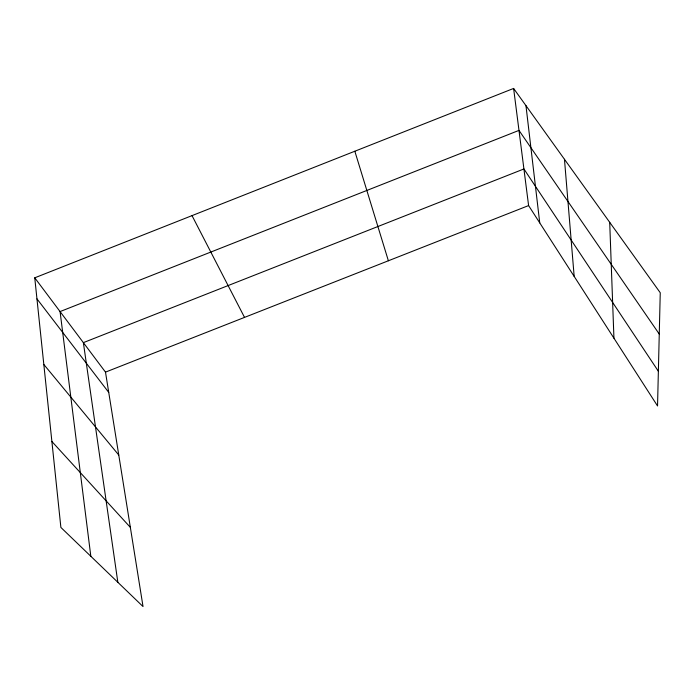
<?xml version="1.0" encoding="UTF-8"?>
<svg xmlns="http://www.w3.org/2000/svg" width="695" height="695" viewBox="0 0 695 695"><rect width="100%" height="100%" fill="white"/><g stroke="black" fill="none" stroke-linecap="round" stroke-linejoin="round"><path stroke-width="1.04" d="M34.75 277.818L105.492 372.129L143.031 606.561L60.882 527.436L34.75 277.818L513.614 88.439L660.25 292.743L657.539 405.95L528.6 205.572L513.614 88.439M105.492 372.129L528.6 205.572M51.882 441.499L130.347 527.357M43.82 364.475L118.767 455.043M36.957 298.867L108.741 392.414M659.26 334.052L518.983 130.391L60.074 311.577L90.828 556.287M658.374 371.269L523.917 168.963L83.365 342.635L117.846 582.297M192.02 215.624L244.527 317.398M354.832 151.232L388.383 260.773M525.959 105.631L539.746 222.895M564.462 159.285L574.166 276.384M609.706 222.322L613.937 338.196"/></g></svg>
